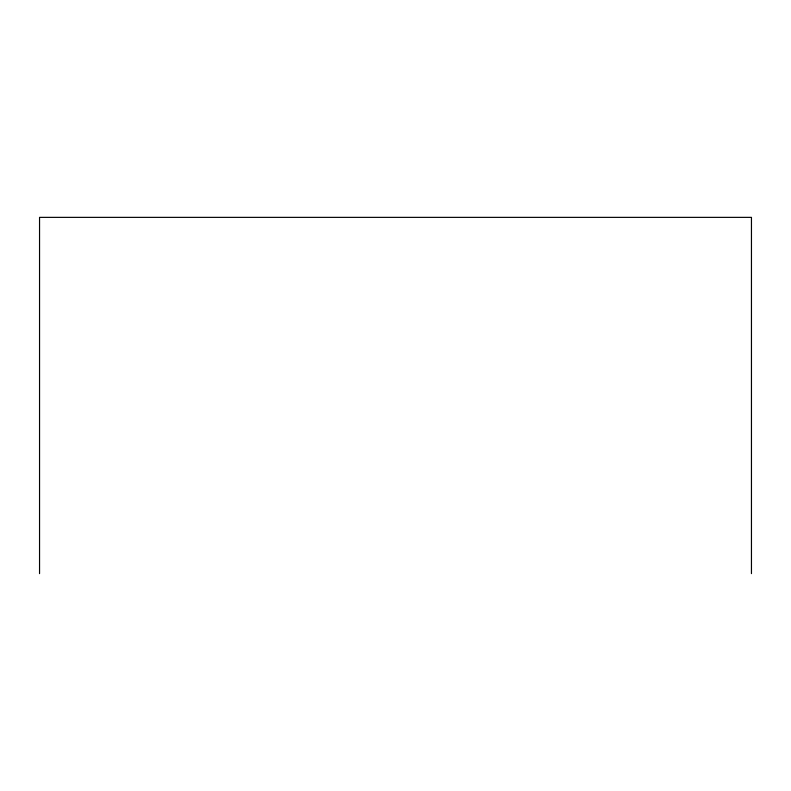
<?xml version="1.0" encoding="UTF-8"?>
<svg xmlns="http://www.w3.org/2000/svg" width="791" height="791" viewBox="0 0 791 791"><rect width="100%" height="100%" fill="white"/><g stroke="black" fill="none" stroke-linecap="round" stroke-linejoin="round"><path stroke-width="1.19" d="M751.45 573.633L751.45 217.367L39.55 217.367L39.55 573.633"/></g></svg>
